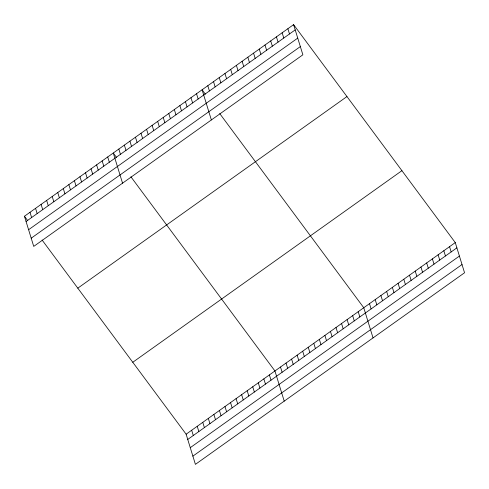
<?xml version="1.0" encoding="UTF-8"?>
<svg xmlns="http://www.w3.org/2000/svg" width="489" height="489" viewBox="0 0 489 489"><rect width="100%" height="100%" fill="white"/><g stroke="black" fill="none" stroke-linecap="round" stroke-linejoin="round"><path stroke-width="0.73" d="M293.596 24.639L302.874 54.805L33.729 246.407L24.45 216.242L293.596 24.639L455.271 242.593L464.55 272.758L195.404 464.361L186.126 434.195L42.097 240.038M26.064 221.499L295.215 29.896M28.594 229.72L297.74 38.118M31.198 238.186L300.344 46.583M77.8 288.168L346.952 96.565M132.77 362.276L401.921 170.673M186.126 434.195L455.271 242.593M187.739 439.452L456.885 247.85M190.27 447.667L459.416 256.065M192.874 456.139L462.019 264.537M205.368 94.212L202.085 89.787L211.364 119.946M219.732 113.576L363.761 307.74L373.04 337.899M116.553 157.44L113.271 153.014L122.55 183.173M130.918 176.804L274.94 370.968L284.219 401.127M24.45 216.242L27.732 220.673M449.55 246.664L451.17 251.921M443.835 250.741L445.448 255.992M438.113 254.812L439.727 260.062M432.392 258.883L434.012 264.133M426.677 262.954L428.291 268.204M420.956 267.025L422.569 272.275M415.234 271.095L416.854 276.346M409.519 275.166L411.133 280.423M403.798 279.237L405.412 284.494M398.077 283.308L399.696 288.565M392.361 287.379L393.975 292.636M386.64 291.456L388.254 296.707M380.919 295.527L382.539 300.778M375.197 299.598L376.817 304.849M287.88 28.717L289.494 33.967M369.482 303.669L371.096 308.92M282.159 32.787L283.773 38.038M276.438 36.858L278.058 42.109M358.211 311.689L359.825 316.945M270.717 40.929L272.336 46.18M352.661 315.643L354.274 320.894M265.001 45L266.615 50.251M347.111 319.598L348.724 324.849M259.28 49.071L260.9 54.328M341.554 323.547L343.174 328.797M253.559 53.142L255.179 58.399M336.004 327.502L337.624 332.752M247.844 57.213L249.457 62.47M330.454 331.45L332.068 336.701M242.122 61.284L243.736 66.541M324.904 335.405L326.518 340.656M236.401 65.361L238.021 70.612M319.354 339.354L320.967 344.604M230.686 69.432L232.299 74.683M313.804 343.309L315.417 348.559M224.964 73.503L226.578 78.753M308.247 347.257L309.867 352.514M219.243 77.574L220.863 82.824M302.697 351.212L304.317 356.463M213.528 81.645L215.142 86.895M297.147 355.161L298.767 360.417M207.807 85.716L209.42 90.966M291.597 359.115L293.211 364.366M286.047 363.064L287.66 368.321M196.535 93.741L198.149 98.992M280.497 367.019L282.11 372.27M190.985 97.69L192.599 102.947M185.435 101.645L187.049 106.895M269.39 374.922L271.01 380.173M179.885 105.593L181.498 110.85M263.84 378.871L265.46 384.128M174.328 109.548L175.948 114.799M258.29 382.826L259.903 388.077M168.778 113.497L170.398 118.754M252.74 386.775L254.353 392.031M163.228 117.452L164.848 122.702M247.189 390.729L248.803 395.98M157.678 121.4L159.292 126.657M241.633 394.678L243.253 399.935M152.128 125.355L153.742 130.606M236.083 398.633L237.703 403.883M146.578 129.304L148.191 134.561M230.533 402.581L232.153 407.838M141.021 133.259L142.641 138.509M224.983 406.536L226.596 411.787M135.471 137.207L137.091 142.464M219.433 410.485L221.046 415.742M129.921 141.162L131.541 146.413M213.882 414.44L215.496 419.69M124.371 145.111L125.985 150.367M208.326 418.388L209.946 423.645M118.821 149.066L120.435 154.316M202.776 422.343L204.396 427.594M197.226 426.292L198.846 431.549M107.714 156.969L109.334 162.22M191.676 430.247L193.289 435.497M102.164 160.918L103.784 166.174M96.614 164.872L98.234 170.123M91.064 168.821L92.678 174.078M85.514 172.776L87.128 178.027M79.964 176.725L81.577 181.981M74.407 180.679L76.027 185.93M68.857 184.628L70.477 189.885M63.307 188.583L64.927 193.833M57.757 192.532L59.371 197.788M52.207 196.486L53.821 201.737M46.657 200.435L48.27 205.692M41.1 204.39L42.72 209.64M35.55 208.338L37.17 213.595M30 212.293L31.62 217.544"/></g></svg>
